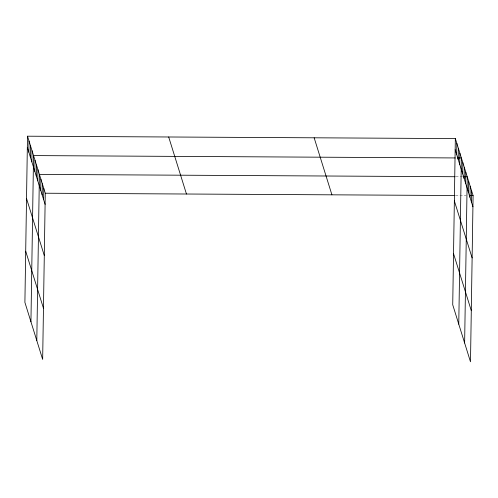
<?xml version="1.0" encoding="UTF-8"?>
<svg xmlns="http://www.w3.org/2000/svg" width="498" height="498" viewBox="0 0 498 498"><rect width="100%" height="100%" fill="white"/><g stroke="black" fill="none" stroke-linecap="round" stroke-linejoin="round"><path stroke-width="0.37" stroke-dasharray="2.49 1.87" d="M455.788 176.734L462.661 176.771M455.546 195.521L466.234 195.577"/><path stroke-width="0.75" d="M27.508 136.197L24.9 302.386L42.66 359.407L45.274 193.224L27.508 136.197L455.34 138.593L473.1 195.614L470.492 361.803L452.726 304.776L455.34 138.593M28.847 152.189L29.021 141.046M30.353 157.038L30.527 145.889M31.866 161.887L32.04 150.738M30.938 321.77L33.553 155.588L455.272 157.947M34.841 171.436L35.016 160.288M36.304 176.143L36.479 164.994M37.773 180.849L37.948 169.7M36.802 340.588L39.41 174.406L455.029 176.728M40.699 190.255L40.88 179.106M42.168 194.961L42.342 183.812M43.631 199.667L43.805 188.518M456.672 154.585L456.847 143.436M458.185 159.435L458.359 148.286M459.691 164.278L459.866 153.135M458.764 324.167L461.378 157.978L457.562 157.959M462.667 173.833L462.841 162.684M464.13 178.539L464.31 167.39M465.599 183.239L465.773 172.096M464.628 342.985L467.236 176.796L463.42 176.778M468.531 192.651L468.705 181.502M469.994 197.357L470.168 186.208M471.457 202.057L471.637 190.915M45.274 193.224L454.786 195.515M469.284 195.596L473.1 195.614M455.166 149.736L472.926 206.763M454.357 200.899L472.123 257.927M453.529 253.613L471.295 310.64M314.157 137.803L331.917 194.824M168.691 136.987L186.457 194.015M27.334 147.346L45.1 204.367M26.531 198.509L44.291 255.53M25.703 251.222L43.463 308.243"/></g></svg>
